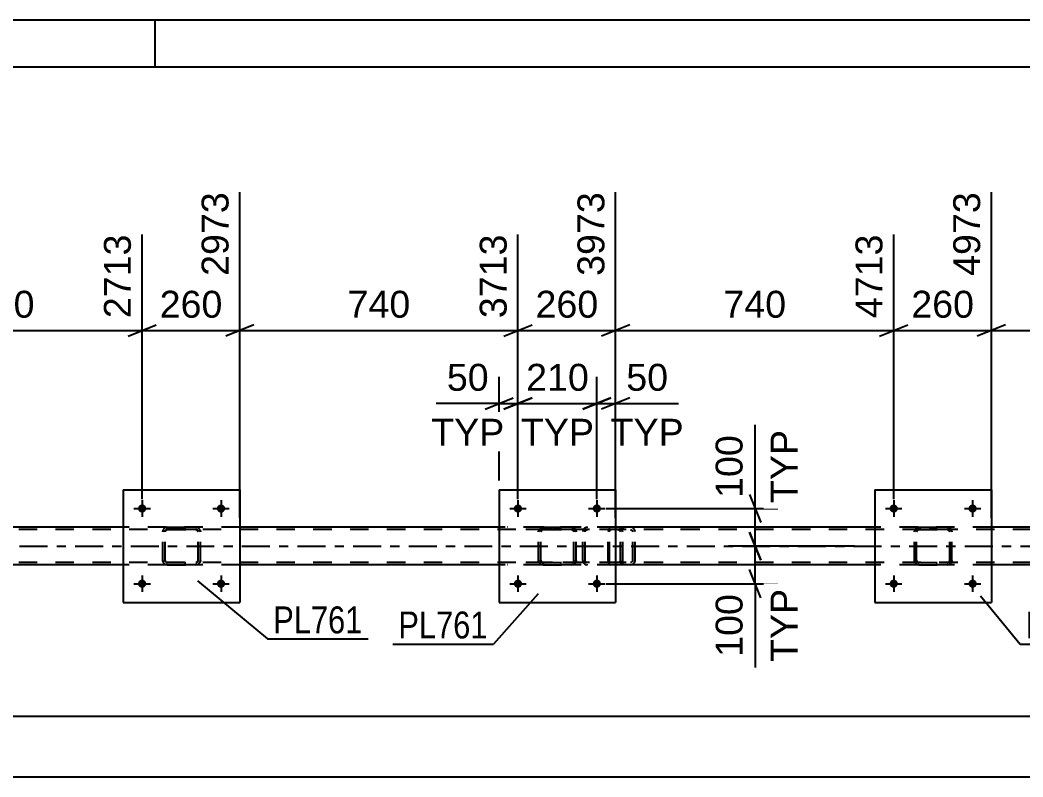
# Model space of a CAD drawing. Header units: millimetres. Extents: x 0 to 841, y 0 to 594.
# Drawn here: x 196.6 to 303.4, y 513.4 to 594 of the extents above; entities that cross this region are included whole.
import ezdxf

# ---------------------------------------------------------------- set-up
doc = ezdxf.new("R2010")
doc.units = ezdxf.units.MM
doc.linetypes.add('DXK_LINE_DOT2', pattern=[3.9198, 1.9599, -1.9599])
doc.linetypes.add('DXK_LINE_DOT3', pattern=[5.9187, 2.979, -0.9799, 0.9799, -0.9799])
doc.styles.add('Arial', font='ARIAL.TTF', dxfattribs={"height": 0.2})
doc.styles.add('Arial Narrow', font='ARIALN.TTF', dxfattribs={"height": 0.2})

# ---------------------------------------------------------------- blocks, each defined once
blk = doc.blocks.new('Unknown-318895945-1113')
at = {"color": 5, "linetype": 'Continuous'}
for p, q in [((841, 594), (0, 594)), ((211, 589), (211, 594)), ((836, 589), (5, 589))]:
    blk.add_line(p, q, dxfattribs=at)
blk = doc.blocks.new('Part-318895945-5061 - 5050')
at = {"color": 7, "linetype": 'DXK_LINE_DOT2'}
for p, q in [((251.82, 539.51), (251.86, 539.7)), ((251.86, 539.7), (251.82, 539.51)), ((251.82, 536.47), (251.82, 539.51)), ((252.08, 539.61), (252.06, 539.51)), ((252.06, 539.51), (252.08, 539.6)), ((252.06, 536.47), (252.06, 539.51)), ((252.08, 539.6), (252.13, 539.68)), ((252.13, 539.68), (252.08, 539.61)), ((252.12, 539.96), (252.3, 539.99)), ((252.3, 539.99), (252.12, 539.96)), ((252.21, 539.74), (252.13, 539.68)), ((252.13, 539.68), (252.21, 539.73)), ((252.21, 539.73), (252.3, 539.75)), ((252.3, 539.75), (252.21, 539.74)), ((252.3, 539.99), (255.34, 539.99)), ((252.3, 539.99), (252.3, 539.99)), ((252.3, 539.99), (255.34, 539.99)), ((252.3, 539.75), (255.34, 539.75)), ((252.3, 539.75), (252.3, 539.75)), ((255.34, 539.75), (252.3, 539.75)), ((255.34, 539.99), (255.34, 539.99)), ((255.34, 539.99), (255.52, 539.96)), ((255.52, 539.96), (255.34, 539.99)), ((255.34, 539.75), (255.34, 539.75)), ((255.34, 539.75), (255.43, 539.73)), ((255.43, 539.74), (255.34, 539.75)), ((255.51, 539.68), (255.43, 539.74)), ((255.43, 539.73), (255.51, 539.68)), ((255.51, 539.68), (255.56, 539.6)), ((255.56, 539.61), (255.51, 539.68)), ((255.58, 539.51), (255.56, 539.61)), ((255.56, 539.6), (255.58, 539.51)), ((255.58, 536.47), (255.58, 539.51)), ((255.78, 539.7), (255.82, 539.51)), ((255.82, 539.51), (255.78, 539.7)), ((255.82, 536.47), (255.82, 539.51)), ((251.86, 536.29), (251.82, 536.47)), ((251.82, 536.47), (251.86, 536.29)), ((252.08, 536.38), (252.06, 536.47)), ((252.06, 536.47), (252.08, 536.38)), ((252.13, 536.3), (252.08, 536.38)), ((252.08, 536.38), (252.13, 536.3)), ((252.3, 535.99), (252.12, 536.03)), ((252.12, 536.03), (252.3, 535.99)), ((252.21, 536.25), (252.13, 536.3)), ((252.13, 536.3), (252.21, 536.25)), ((252.3, 536.23), (252.21, 536.25)), ((252.21, 536.25), (252.3, 536.23)), ((252.3, 536.23), (255.34, 536.23)), ((252.3, 536.23), (252.3, 536.23)), ((252.3, 536.23), (255.34, 536.23)), ((252.3, 535.99), (255.34, 535.99)), ((252.3, 535.99), (252.3, 535.99)), ((252.3, 535.99), (255.34, 535.99)), ((255.43, 536.25), (255.34, 536.23)), ((255.34, 536.23), (255.43, 536.25)), ((255.34, 536.23), (255.34, 536.23)), ((255.52, 536.03), (255.34, 535.99)), ((255.34, 535.99), (255.52, 536.03)), ((255.34, 535.99), (255.34, 535.99)), ((255.51, 536.3), (255.43, 536.25)), ((255.43, 536.25), (255.51, 536.3)), ((255.56, 536.38), (255.51, 536.3)), ((255.51, 536.3), (255.56, 536.38)), ((255.58, 536.47), (255.56, 536.38)), ((255.56, 536.38), (255.58, 536.47)), ((255.82, 536.47), (255.78, 536.29)), ((255.78, 536.29), (255.82, 536.47))]:
    blk.add_line(p, q, dxfattribs=at)
at = {"color": 7, "linetype": 'DXK_LINE_DOT3'}
blk.add_line((253.82, 537.99), (253.82, 537.99), dxfattribs=at)
at = {"color": 7, "linetype": 'DXK_LINE_DOT2'}
for centre, start, end in [((252.3, 539.51), 112.5, 157.5), ((252.3, 539.51), 112.5, 157.5), ((255.34, 539.51), 22.5, 67.5), ((255.34, 539.51), 22.5, 67.5), ((252.3, 536.47), 202.5, 247.5), ((252.3, 536.47), 202.5, 247.5), ((255.34, 536.47), 292.5, 337.5), ((255.34, 536.47), 292.5, 337.5)]:
    blk.add_arc(centre, 0.48, start, end, dxfattribs=at)
blk = doc.blocks.new('Part-318895945-5055 - 5050')
at = {"color": 7, "linetype": 'DXK_LINE_DOT2'}
for p, q in [((291.82, 539.51), (291.86, 539.7)), ((291.86, 539.7), (291.82, 539.51)), ((291.82, 536.47), (291.82, 539.51)), ((292.08, 539.61), (292.06, 539.51)), ((292.06, 539.51), (292.08, 539.6)), ((292.06, 536.47), (292.06, 539.51)), ((292.08, 539.6), (292.13, 539.68)), ((292.13, 539.68), (292.08, 539.61)), ((292.12, 539.96), (292.3, 539.99)), ((292.3, 539.99), (292.12, 539.96)), ((292.21, 539.74), (292.13, 539.68)), ((292.13, 539.68), (292.21, 539.73)), ((292.21, 539.73), (292.3, 539.75)), ((292.3, 539.75), (292.21, 539.74)), ((292.3, 539.99), (295.34, 539.99)), ((292.3, 539.99), (292.3, 539.99)), ((292.3, 539.99), (295.34, 539.99)), ((292.3, 539.75), (295.34, 539.75)), ((292.3, 539.75), (292.3, 539.75)), ((295.34, 539.75), (292.3, 539.75)), ((295.34, 539.99), (295.34, 539.99)), ((295.34, 539.99), (295.52, 539.96)), ((295.52, 539.96), (295.34, 539.99)), ((295.34, 539.75), (295.34, 539.75)), ((295.34, 539.75), (295.43, 539.73)), ((295.43, 539.74), (295.34, 539.75)), ((295.51, 539.68), (295.43, 539.74)), ((295.43, 539.73), (295.51, 539.68)), ((295.51, 539.68), (295.56, 539.6)), ((295.56, 539.61), (295.51, 539.68)), ((295.58, 539.51), (295.56, 539.61)), ((295.56, 539.6), (295.58, 539.51)), ((295.58, 536.47), (295.58, 539.51)), ((295.78, 539.7), (295.82, 539.51)), ((295.82, 539.51), (295.78, 539.7)), ((295.82, 536.47), (295.82, 539.51)), ((291.86, 536.29), (291.82, 536.47)), ((291.82, 536.47), (291.86, 536.29)), ((292.08, 536.38), (292.06, 536.47)), ((292.06, 536.47), (292.08, 536.38)), ((292.13, 536.3), (292.08, 536.38)), ((292.08, 536.38), (292.13, 536.3)), ((292.3, 535.99), (292.12, 536.03)), ((292.12, 536.03), (292.3, 535.99)), ((292.21, 536.25), (292.13, 536.3)), ((292.13, 536.3), (292.21, 536.25)), ((292.3, 536.23), (292.21, 536.25)), ((292.21, 536.25), (292.3, 536.23)), ((292.3, 536.23), (295.34, 536.23)), ((292.3, 536.23), (292.3, 536.23)), ((292.3, 536.23), (295.34, 536.23)), ((292.3, 535.99), (295.34, 535.99)), ((292.3, 535.99), (292.3, 535.99)), ((292.3, 535.99), (295.34, 535.99)), ((295.43, 536.25), (295.34, 536.23)), ((295.34, 536.23), (295.43, 536.25)), ((295.34, 536.23), (295.34, 536.23)), ((295.52, 536.03), (295.34, 535.99)), ((295.34, 535.99), (295.52, 536.03)), ((295.34, 535.99), (295.34, 535.99)), ((295.51, 536.3), (295.43, 536.25)), ((295.43, 536.25), (295.51, 536.3)), ((295.56, 536.38), (295.51, 536.3)), ((295.51, 536.3), (295.56, 536.38)), ((295.58, 536.47), (295.56, 536.38)), ((295.56, 536.38), (295.58, 536.47)), ((295.82, 536.47), (295.78, 536.29)), ((295.78, 536.29), (295.82, 536.47))]:
    blk.add_line(p, q, dxfattribs=at)
at = {"color": 7, "linetype": 'DXK_LINE_DOT3'}
blk.add_line((293.82, 537.99), (293.82, 537.99), dxfattribs=at)
at = {"color": 7, "linetype": 'DXK_LINE_DOT2'}
for centre, start, end in [((292.3, 539.51), 112.5, 157.5), ((292.3, 539.51), 112.5, 157.5), ((295.34, 539.51), 22.5, 67.5), ((295.34, 539.51), 22.5, 67.5), ((292.3, 536.47), 202.5, 247.5), ((292.3, 536.47), 202.5, 247.5), ((295.34, 536.47), 292.5, 337.5), ((295.34, 536.47), 292.5, 337.5)]:
    blk.add_arc(centre, 0.48, start, end, dxfattribs=at)
blk = doc.blocks.new('Part-318895945-5060 - 5050')
at = {"color": 2, "linetype": 'Continuous'}
for p, q in [((287.62, 543.99), (287.62, 531.99)), ((287.62, 543.99), (300.02, 543.99)), ((300.02, 543.99), (300.02, 531.99)), ((287.62, 531.99), (300.02, 531.99))]:
    blk.add_line(p, q, dxfattribs=at)
blk = doc.blocks.new('Part-318895945-5066 - 5050')
at = {"color": 2, "linetype": 'Continuous'}
for p, q in [((247.62, 543.99), (247.62, 531.99)), ((247.62, 543.99), (260.02, 543.99)), ((260.02, 543.99), (260.02, 531.99)), ((247.62, 531.99), (260.02, 531.99))]:
    blk.add_line(p, q, dxfattribs=at)
blk = doc.blocks.new('Part-318895945-5067 - 5050')
at = {"color": 7, "linetype": 'DXK_LINE_DOT2'}
for p, q in [((211.81, 539.51), (211.85, 539.7)), ((211.85, 539.7), (211.81, 539.51)), ((211.81, 536.47), (211.81, 539.51)), ((212.07, 539.61), (212.05, 539.51)), ((212.05, 539.51), (212.07, 539.6)), ((212.05, 536.47), (212.05, 539.51)), ((212.07, 539.6), (212.12, 539.68)), ((212.12, 539.68), (212.07, 539.61)), ((212.11, 539.96), (212.29, 539.99)), ((212.29, 539.99), (212.11, 539.96)), ((212.2, 539.74), (212.12, 539.68)), ((212.12, 539.68), (212.2, 539.73)), ((212.2, 539.73), (212.29, 539.75)), ((212.29, 539.75), (212.2, 539.74)), ((212.29, 539.99), (215.33, 539.99)), ((212.29, 539.99), (212.29, 539.99)), ((212.29, 539.99), (215.33, 539.99)), ((212.29, 539.75), (215.33, 539.75)), ((212.29, 539.75), (212.29, 539.75)), ((215.33, 539.75), (212.29, 539.75)), ((215.33, 539.99), (215.33, 539.99)), ((215.33, 539.99), (215.52, 539.96)), ((215.52, 539.96), (215.33, 539.99)), ((215.33, 539.75), (215.33, 539.75)), ((215.33, 539.75), (215.43, 539.73)), ((215.43, 539.74), (215.33, 539.75)), ((215.5, 539.68), (215.43, 539.74)), ((215.43, 539.73), (215.5, 539.68)), ((215.5, 539.68), (215.56, 539.6)), ((215.56, 539.61), (215.5, 539.68)), ((215.57, 539.51), (215.56, 539.61)), ((215.56, 539.6), (215.57, 539.51)), ((215.57, 536.47), (215.57, 539.51)), ((215.78, 539.7), (215.81, 539.51)), ((215.81, 539.51), (215.78, 539.7)), ((215.81, 536.47), (215.81, 539.51)), ((211.85, 536.29), (211.81, 536.47)), ((211.81, 536.47), (211.85, 536.29)), ((212.07, 536.38), (212.05, 536.47)), ((212.05, 536.47), (212.07, 536.38)), ((212.12, 536.3), (212.07, 536.38)), ((212.07, 536.38), (212.12, 536.3)), ((212.29, 535.99), (212.11, 536.03)), ((212.11, 536.03), (212.29, 535.99)), ((212.2, 536.25), (212.12, 536.3)), ((212.12, 536.3), (212.2, 536.25)), ((212.29, 536.23), (212.2, 536.25)), ((212.2, 536.25), (212.29, 536.23)), ((212.29, 536.23), (215.33, 536.23)), ((212.29, 536.23), (212.29, 536.23)), ((212.29, 536.23), (215.33, 536.23)), ((212.29, 535.99), (215.33, 535.99)), ((212.29, 535.99), (212.29, 535.99)), ((212.29, 535.99), (215.33, 535.99)), ((215.43, 536.25), (215.33, 536.23)), ((215.33, 536.23), (215.43, 536.25)), ((215.33, 536.23), (215.33, 536.23)), ((215.52, 536.03), (215.33, 535.99)), ((215.33, 535.99), (215.52, 536.03)), ((215.33, 535.99), (215.33, 535.99)), ((215.5, 536.3), (215.43, 536.25)), ((215.43, 536.25), (215.5, 536.3)), ((215.56, 536.38), (215.5, 536.3)), ((215.5, 536.3), (215.56, 536.38)), ((215.57, 536.47), (215.56, 536.38)), ((215.56, 536.38), (215.57, 536.47)), ((215.81, 536.47), (215.78, 536.29)), ((215.78, 536.29), (215.81, 536.47))]:
    blk.add_line(p, q, dxfattribs=at)
at = {"color": 7, "linetype": 'DXK_LINE_DOT3'}
blk.add_line((213.81, 537.99), (213.81, 537.99), dxfattribs=at)
at = {"color": 7, "linetype": 'DXK_LINE_DOT2'}
for centre, start, end in [((212.29, 539.51), 112.5, 157.5), ((212.29, 539.51), 112.5, 157.5), ((215.33, 539.51), 22.5, 67.5), ((215.33, 539.51), 22.5, 67.5), ((212.29, 536.47), 202.5, 247.5), ((212.29, 536.47), 202.5, 247.5), ((215.33, 536.47), 292.5, 337.5), ((215.33, 536.47), 292.5, 337.5)]:
    blk.add_arc(centre, 0.48, start, end, dxfattribs=at)
blk = doc.blocks.new('Part-318895945-5072 - 5050')
at = {"color": 2, "linetype": 'Continuous'}
for p, q in [((207.61, 543.99), (207.61, 531.99)), ((207.61, 543.99), (220.01, 543.99)), ((220.01, 543.99), (220.01, 531.99)), ((207.61, 531.99), (220.01, 531.99))]:
    blk.add_line(p, q, dxfattribs=at)
blk = doc.blocks.new('Bolt-318895945-5073 - 5050')
at = {"linetype": 'Continuous'}
for points in [[(250.06, 533.99, -1), (249.18, 533.99, -1)], [(258.46, 533.99, -1), (257.58, 533.99, -1)]]:
    blk.add_hatch(color=1, dxfattribs=at).paths.add_polyline_path(points)
at = {"color": 1, "linetype": 'Continuous'}
for p, q in [((249.62, 534.87), (249.62, 533.11)), ((258.02, 534.87), (258.02, 533.11)), ((248.74, 533.99), (250.5, 533.99)), ((257.14, 533.99), (258.9, 533.99))]:
    blk.add_line(p, q, dxfattribs=at)
blk = doc.blocks.new('Bolt-318895945-5074 - 5050')
at = {"linetype": 'Continuous'}
for points in [[(250.06, 541.99, -1), (249.18, 541.99, -1)], [(258.46, 541.99, -1), (257.58, 541.99, -1)]]:
    blk.add_hatch(color=1, dxfattribs=at).paths.add_polyline_path(points)
at = {"color": 1, "linetype": 'Continuous'}
for p, q in [((249.62, 542.87), (249.62, 541.11)), ((258.02, 542.87), (258.02, 541.11)), ((248.74, 541.99), (250.5, 541.99)), ((257.14, 541.99), (258.9, 541.99))]:
    blk.add_line(p, q, dxfattribs=at)
blk = doc.blocks.new('Bolt-318895945-5075 - 5050')
at = {"linetype": 'Continuous'}
for points in [[(210.05, 533.99, -1), (209.17, 533.99, -1)], [(218.45, 533.99, -1), (217.57, 533.99, -1)]]:
    blk.add_hatch(color=1, dxfattribs=at).paths.add_polyline_path(points)
at = {"color": 1, "linetype": 'Continuous'}
for p, q in [((209.61, 534.87), (209.61, 533.11)), ((218.01, 534.87), (218.01, 533.11)), ((208.73, 533.99), (210.49, 533.99)), ((217.13, 533.99), (218.89, 533.99))]:
    blk.add_line(p, q, dxfattribs=at)
blk = doc.blocks.new('Bolt-318895945-5129 - 5050')
at = {"linetype": 'Continuous'}
for points in [[(210.05, 541.99, -1), (209.17, 541.99, -1)], [(218.45, 541.99, -1), (217.57, 541.99, -1)]]:
    blk.add_hatch(color=1, dxfattribs=at).paths.add_polyline_path(points)
at = {"color": 1, "linetype": 'Continuous'}
for p, q in [((209.61, 542.87), (209.61, 541.11)), ((218.01, 542.87), (218.01, 541.11)), ((208.73, 541.99), (210.49, 541.99)), ((217.13, 541.99), (218.89, 541.99))]:
    blk.add_line(p, q, dxfattribs=at)
blk = doc.blocks.new('Part-318895945-5154 - 5050')
at = {"color": 7, "linetype": 'DXK_LINE_DOT2'}
for p, q in [((708.01, 539.75), (119.62, 539.75)), ((220.01, 539.99), (207.61, 539.99)), ((260.02, 539.99), (247.62, 539.99)), ((300.02, 539.99), (287.62, 539.99)), ((708.01, 536.23), (119.62, 536.23)), ((220.01, 535.99), (207.61, 535.99)), ((260.02, 535.99), (247.62, 535.99)), ((300.02, 535.99), (287.62, 535.99))]:
    blk.add_line(p, q, dxfattribs=at)
at = {"color": 2, "linetype": 'Continuous'}
for p, q in [((207.61, 539.99), (180.02, 539.99)), ((247.62, 539.99), (220.01, 539.99)), ((287.62, 539.99), (260.02, 539.99)), ((327.62, 539.99), (300.02, 539.99)), ((207.61, 535.99), (180.02, 535.99)), ((247.62, 535.99), (220.01, 535.99)), ((287.62, 535.99), (260.02, 535.99)), ((327.62, 535.99), (300.02, 535.99))]:
    blk.add_line(p, q, dxfattribs=at)
at = {"color": 7, "linetype": 'DXK_LINE_DOT3'}
blk.add_line((119.62, 537.99), (708.01, 537.99), dxfattribs=at)
blk = doc.blocks.new('Bolt-318895945-5156 - 5050')
at = {"linetype": 'Continuous'}
for points in [[(290.06, 533.99, -1), (289.18, 533.99, -1)], [(298.46, 533.99, -1), (297.58, 533.99, -1)]]:
    blk.add_hatch(color=1, dxfattribs=at).paths.add_polyline_path(points)
at = {"color": 1, "linetype": 'Continuous'}
for p, q in [((289.62, 534.87), (289.62, 533.11)), ((298.02, 534.87), (298.02, 533.11)), ((288.74, 533.99), (290.5, 533.99)), ((297.14, 533.99), (298.9, 533.99))]:
    blk.add_line(p, q, dxfattribs=at)
blk = doc.blocks.new('Bolt-318895945-5157 - 5050')
at = {"linetype": 'Continuous'}
for points in [[(290.06, 541.99, -1), (289.18, 541.99, -1)], [(298.46, 541.99, -1), (297.58, 541.99, -1)]]:
    blk.add_hatch(color=1, dxfattribs=at).paths.add_polyline_path(points)
at = {"color": 1, "linetype": 'Continuous'}
for p, q in [((289.62, 542.87), (289.62, 541.11)), ((298.02, 542.87), (298.02, 541.11)), ((288.74, 541.99), (290.5, 541.99)), ((297.14, 541.99), (298.9, 541.99))]:
    blk.add_line(p, q, dxfattribs=at)
blk = doc.blocks.new('Part-318895945-5261 - 5050')
at = {"color": 7, "linetype": 'DXK_LINE_DOT2'}
for p, q in [((260.26, 539.99), (248.48, 539.99)), ((260.26, 539.75), (248.48, 539.75)), ((256.55, 539.7), (256.51, 539.51)), ((256.51, 536.47), (256.51, 539.51)), ((256.77, 539.51), (256.79, 539.61)), ((256.77, 536.47), (256.77, 539.51)), ((256.79, 539.61), (256.85, 539.68)), ((257.03, 539.99), (256.83, 539.96)), ((256.85, 539.68), (256.93, 539.74)), ((256.93, 539.74), (257.03, 539.75)), ((260.46, 539.96), (260.26, 539.99)), ((260.26, 539.75), (260.36, 539.74)), ((260.36, 539.74), (260.44, 539.68)), ((260.44, 539.68), (260.5, 539.61)), ((260.5, 539.61), (260.52, 539.51)), ((260.52, 536.47), (260.52, 539.51)), ((260.77, 539.51), (260.73, 539.7)), ((260.77, 536.47), (260.77, 539.51)), ((260.26, 536.23), (248.48, 536.23)), ((260.26, 535.99), (248.48, 535.99)), ((256.51, 536.47), (256.55, 536.29)), ((256.79, 536.38), (256.77, 536.47)), ((256.85, 536.3), (256.79, 536.38)), ((256.83, 536.03), (257.03, 535.99)), ((256.93, 536.25), (256.85, 536.3)), ((257.03, 536.23), (256.93, 536.25)), ((260.36, 536.25), (260.26, 536.23)), ((260.26, 535.99), (260.46, 536.03)), ((260.44, 536.3), (260.36, 536.25)), ((260.5, 536.38), (260.44, 536.3)), ((260.52, 536.47), (260.5, 536.38)), ((260.73, 536.29), (260.77, 536.47))]:
    blk.add_line(p, q, dxfattribs=at)
for centre, start, end in [((257.01, 539.49), 110.7583, 155.68), ((260.28, 539.49), 24.32, 69.2417), ((257.01, 536.49), 204.32, 249.2417), ((260.28, 536.49), 290.7583, 335.68)]:
    blk.add_arc(centre, 0.496, start, end, dxfattribs=at)
blk = doc.blocks.new('Part-318895945-5263 - 5050')
at = {"color": 7, "linetype": 'DXK_LINE_DOT2'}
for p, q in [((259.25, 539.7), (259.22, 539.51)), ((259.22, 536.47), (259.22, 539.51)), ((259.3, 539.85), (259.25, 539.7)), ((259.39, 539.96), (259.3, 539.85)), ((259.36, 539.51), (259.37, 539.61)), ((259.36, 536.47), (259.36, 539.51)), ((259.37, 539.61), (259.4, 539.68)), ((259.5, 539.99), (259.39, 539.96)), ((259.4, 539.68), (259.44, 539.74)), ((259.44, 539.74), (259.5, 539.75)), ((268.9, 539.99), (259.5, 539.99)), ((268.9, 539.75), (259.5, 539.75)), ((260.77, 539.99), (260.77, 539.75)), ((261.78, 539.96), (261.59, 539.99)), ((261.59, 539.75), (261.68, 539.74)), ((261.68, 539.74), (261.76, 539.68)), ((261.76, 539.68), (261.82, 539.61)), ((261.82, 539.61), (261.84, 539.51)), ((261.84, 536.47), (261.84, 539.51)), ((262.09, 539.51), (262.05, 539.7)), ((262.09, 536.47), (262.09, 539.51)), ((259.22, 536.47), (259.25, 536.29)), ((259.25, 536.29), (259.3, 536.13)), ((259.3, 536.13), (259.39, 536.03)), ((259.37, 536.38), (259.36, 536.47)), ((259.4, 536.3), (259.37, 536.38)), ((259.39, 536.03), (259.5, 535.99)), ((259.44, 536.25), (259.4, 536.3)), ((259.5, 536.23), (259.44, 536.25)), ((268.9, 536.23), (259.5, 536.23)), ((268.9, 535.99), (259.5, 535.99)), ((260.77, 535.99), (260.77, 536.23)), ((261.68, 536.25), (261.59, 536.23)), ((261.59, 535.99), (261.78, 536.03)), ((261.76, 536.3), (261.68, 536.25)), ((261.82, 536.38), (261.76, 536.3)), ((261.84, 536.47), (261.82, 536.38)), ((262.05, 536.29), (262.09, 536.47))]:
    blk.add_line(p, q, dxfattribs=at)
for centre, start, end in [((261.6, 539.5), 23.8494, 68.8059), ((261.6, 536.49), 291.1941, 336.1506)]:
    blk.add_arc(centre, 0.492, start, end, dxfattribs=at)
blk = doc.blocks.new('StraightDimension-318895945-5523 - 5050')
at = {"color": 7, "linetype": 'Continuous'}
for p, q in [((220.01, 540.99), (220.01, 575.66)), ((209.61, 542.99), (209.61, 571.16)), ((208.11, 560.36), (211.11, 561.56)), ((221.51, 561.56), (218.51, 560.36)), ((209.61, 560.96), (220.01, 560.96))]:
    blk.add_line(p, q, dxfattribs=at)
at = {"color": 0}
blk.add_wipeout([(218.75, 561.71), (218.75, 565.91), (210.88, 565.91), (210.88, 561.71)], dxfattribs=at)
at = {"color": 3, "style": 'Arial'}
blk.add_text('260', height=2.865, dxfattribs=at).set_placement((211.48, 562.31))
at = {"color": 0, "linetype": 'Continuous'}
blk.add_wipeout([(219.41, 576.26), (215.21, 576.26), (215.21, 566.16), (219.41, 566.16)], dxfattribs=at)
at = {"color": 3, "linetype": 'Continuous', "style": 'Arial'}
blk.add_text('2973', height=2.865, rotation=90.0002, dxfattribs=at).set_placement((218.81, 566.76))
blk = doc.blocks.new('StraightDimension-318895945-5623 - 5050')
at = {"color": 7, "linetype": 'Continuous'}
for p, q in [((300.02, 540.99), (300.02, 575.66)), ((329.62, 542.99), (329.62, 571.16)), ((301.52, 561.56), (298.52, 560.36)), ((328.12, 560.36), (331.12, 561.56)), ((300.02, 560.96), (329.62, 560.96))]:
    blk.add_line(p, q, dxfattribs=at)
at = {"color": 0}
blk.add_wipeout([(318.75, 561.71), (318.75, 565.91), (310.88, 565.91), (310.88, 561.71)], dxfattribs=at)
at = {"color": 3, "style": 'Arial'}
blk.add_text('740', height=2.865, dxfattribs=at).set_placement((311.48, 562.31))
at = {"color": 0, "linetype": 'Continuous'}
blk.add_wipeout([(329.02, 571.76), (324.82, 571.76), (324.82, 561.66), (329.02, 561.66)], dxfattribs=at)
at = {"color": 3, "linetype": 'Continuous', "style": 'Arial'}
blk.add_text('5713', height=2.865, rotation=90.0002, dxfattribs=at).set_placement((328.42, 562.26))
blk = doc.blocks.new('StraightDimension-318895945-5503 - 5050')
at = {"color": 7, "linetype": 'Continuous'}
for p, q in [((180.02, 540.99), (180.02, 575.66)), ((209.61, 542.99), (209.61, 571.16)), ((181.52, 561.56), (178.52, 560.36)), ((208.11, 560.36), (211.11, 561.56)), ((180.02, 560.96), (209.61, 560.96))]:
    blk.add_line(p, q, dxfattribs=at)
at = {"color": 0}
blk.add_wipeout([(198.75, 561.71), (198.75, 565.91), (190.88, 565.91), (190.88, 561.71)], dxfattribs=at)
at = {"color": 3, "style": 'Arial'}
blk.add_text('740', height=2.865, dxfattribs=at).set_placement((191.48, 562.31))
at = {"color": 0, "linetype": 'Continuous'}
blk.add_wipeout([(209.01, 571.76), (204.81, 571.76), (204.81, 561.66), (209.01, 561.66)], dxfattribs=at)
at = {"color": 3, "linetype": 'Continuous', "style": 'Arial'}
blk.add_text('2713', height=2.865, rotation=90.0002, dxfattribs=at).set_placement((208.41, 562.26))
blk = doc.blocks.new('StraightDimension-318895945-5307 - 5050')
at = {"color": 7, "linetype": 'Continuous'}
blk.add_line((111, 519.88), (741.87, 519.88), dxfattribs=at)
blk = doc.blocks.new('StraightDimension-318895945-5328 - 5050')
at = {"color": 7, "linetype": 'Continuous'}
blk.add_line((110.36, 513.41), (742.51, 513.41), dxfattribs=at)
blk = doc.blocks.new('StraightDimension-318895945-5339 - 5050')
at = {"color": 7, "linetype": 'Continuous'}
for p, q in [((249.62, 542.99), (249.62, 556.03)), ((258.02, 542.99), (258.02, 556.03)), ((248.12, 552.58), (251.12, 553.78)), ((249.62, 553.18), (258.02, 553.18)), ((259.52, 553.78), (256.52, 552.58))]:
    blk.add_line(p, q, dxfattribs=at)
at = {"color": 0}
blk.add_wipeout([(257.76, 553.93), (257.76, 558.13), (249.89, 558.13), (249.89, 553.93)], dxfattribs=at)
at = {"color": 0, "linetype": 'Continuous'}
blk.add_wipeout([(258.31, 548.08), (258.31, 552.28), (249.33, 552.28), (249.33, 548.08)], dxfattribs=at)
at = {"color": 3, "style": 'Arial'}
blk.add_text('210', height=2.865, dxfattribs=at).set_placement((250.49, 554.53))
at = {"color": 3, "linetype": 'Continuous', "style": 'Arial'}
blk.add_text('TYP', height=2.865, dxfattribs=at).set_placement((249.93, 548.68))
blk = doc.blocks.new('StraightDimension-318895945-5355 - 5050')
at = {"color": 7, "linetype": 'Continuous'}
for p, q in [((258.02, 542.99), (258.02, 556.03)), ((260.02, 544.99), (260.02, 556.03)), ((256.52, 552.58), (259.52, 553.78)), ((258.02, 553.18), (260.02, 553.18)), ((261.52, 553.78), (258.52, 552.58)), ((260.02, 553.18), (266.72, 553.18)), ((260.02, 553.18), (266.72, 553.18))]:
    blk.add_line(p, q, dxfattribs=at)
at = {"color": 0}
blk.add_wipeout([(266.19, 553.93), (266.19, 558.13), (260.55, 558.13), (260.55, 553.93)], dxfattribs=at)
at = {"color": 0, "linetype": 'Continuous'}
blk.add_wipeout([(267.86, 548.08), (267.86, 552.28), (258.88, 552.28), (258.88, 548.08)], dxfattribs=at)
at = {"color": 3, "style": 'Arial'}
blk.add_text('50', height=2.865, dxfattribs=at).set_placement((261.15, 554.53))
at = {"color": 3, "linetype": 'Continuous', "style": 'Arial'}
blk.add_text('TYP', height=2.865, dxfattribs=at).set_placement((259.48, 548.68))
blk = doc.blocks.new('StraightDimension-318895945-5368 - 5050')
at = {"color": 7, "linetype": 'Continuous'}
for p, q in [((247.62, 544.99), (247.62, 556.03)), ((249.62, 542.99), (249.62, 556.03)), ((247.62, 553.18), (240.92, 553.18)), ((247.62, 553.18), (240.92, 553.18)), ((246.12, 552.58), (249.12, 553.78)), ((247.62, 553.18), (249.62, 553.18)), ((251.12, 553.78), (248.12, 552.58))]:
    blk.add_line(p, q, dxfattribs=at)
at = {"color": 0}
blk.add_wipeout([(247.1, 553.93), (247.1, 558.13), (241.45, 558.13), (241.45, 553.93)], dxfattribs=at)
at = {"color": 0, "linetype": 'Continuous'}
blk.add_wipeout([(248.76, 548.08), (248.76, 552.28), (239.78, 552.28), (239.78, 548.08)], dxfattribs=at)
at = {"color": 3, "style": 'Arial'}
blk.add_text('50', height=2.865, dxfattribs=at).set_placement((242.05, 554.53))
at = {"color": 3, "linetype": 'Continuous', "style": 'Arial'}
blk.add_text('TYP', height=2.865, dxfattribs=at).set_placement((240.38, 548.68))
blk = doc.blocks.new('StraightDimension-318895945-5399 - 5050')
at = {"color": 7, "linetype": 'Continuous'}
for p, q in [((274.88, 541.99), (274.88, 550.91)), ((274.88, 541.99), (274.88, 550.91)), ((274.28, 543.49), (275.48, 540.49)), ((259.02, 541.99), (277.28, 541.99)), ((274.88, 537.99), (274.88, 541.99)), ((275.48, 536.49), (274.28, 539.49)), ((285.43, 537.99), (272.03, 537.99))]:
    blk.add_line(p, q, dxfattribs=at)
at = {"color": 0, "linetype": 'Continuous'}
blk.add_wipeout([(279.98, 550.94), (275.78, 550.94), (275.78, 541.97), (279.98, 541.97)], dxfattribs=at)
at = {"color": 0}
blk.add_wipeout([(274.13, 550.39), (269.93, 550.39), (269.93, 542.52), (274.13, 542.52)], dxfattribs=at)
at = {"color": 3, "linetype": 'Continuous', "style": 'Arial'}
blk.add_text('TYP', height=2.865, rotation=90.0002, dxfattribs=at).set_placement((279.38, 542.57))
at = {"color": 3, "style": 'Arial'}
blk.add_text('100', height=2.865, rotation=90.0002, dxfattribs=at).set_placement((273.53, 543.12))
blk = doc.blocks.new('StraightDimension-318895945-5421 - 5050')
at = {"color": 7, "linetype": 'Continuous'}
for p, q in [((274.28, 539.49), (275.48, 536.49)), ((285.43, 537.99), (272.03, 537.99)), ((274.88, 533.99), (274.88, 537.99)), ((275.48, 532.49), (274.28, 535.49)), ((259.02, 533.99), (277.28, 533.99)), ((274.88, 533.99), (274.88, 525.07)), ((274.88, 533.99), (274.88, 525.07))]:
    blk.add_line(p, q, dxfattribs=at)
at = {"color": 0, "linetype": 'Continuous'}
blk.add_wipeout([(279.98, 534.02), (275.78, 534.02), (275.78, 525.05), (279.98, 525.05)], dxfattribs=at)
at = {"color": 0}
blk.add_wipeout([(274.13, 533.47), (269.93, 533.47), (269.93, 525.6), (274.13, 525.6)], dxfattribs=at)
at = {"color": 3, "linetype": 'Continuous', "style": 'Arial'}
blk.add_text('TYP', height=2.865, rotation=90.0002, dxfattribs=at).set_placement((279.38, 525.65))
at = {"color": 3, "style": 'Arial'}
blk.add_text('100', height=2.865, rotation=90.0002, dxfattribs=at).set_placement((273.53, 526.2))
blk = doc.blocks.new('StraightDimension-318895945-5543 - 5050')
at = {"color": 7, "linetype": 'Continuous'}
for p, q in [((220.01, 540.99), (220.01, 575.66)), ((249.62, 542.99), (249.62, 571.16)), ((221.51, 561.56), (218.51, 560.36)), ((248.12, 560.36), (251.12, 561.56)), ((220.01, 560.96), (249.62, 560.96))]:
    blk.add_line(p, q, dxfattribs=at)
at = {"color": 0}
blk.add_wipeout([(238.75, 561.71), (238.75, 565.91), (230.88, 565.91), (230.88, 561.71)], dxfattribs=at)
at = {"color": 3, "style": 'Arial'}
blk.add_text('740', height=2.865, dxfattribs=at).set_placement((231.48, 562.31))
at = {"color": 0, "linetype": 'Continuous'}
blk.add_wipeout([(249.02, 571.76), (244.82, 571.76), (244.82, 561.66), (249.02, 561.66)], dxfattribs=at)
at = {"color": 3, "linetype": 'Continuous', "style": 'Arial'}
blk.add_text('3713', height=2.865, rotation=90.0002, dxfattribs=at).set_placement((248.42, 562.26))
blk = doc.blocks.new('StraightDimension-318895945-5563 - 5050')
at = {"color": 7, "linetype": 'Continuous'}
for p, q in [((260.02, 540.99), (260.02, 575.66)), ((249.62, 542.99), (249.62, 571.16)), ((248.12, 560.36), (251.12, 561.56)), ((261.52, 561.56), (258.52, 560.36)), ((249.62, 560.96), (260.02, 560.96))]:
    blk.add_line(p, q, dxfattribs=at)
at = {"color": 0}
blk.add_wipeout([(258.76, 561.71), (258.76, 565.91), (250.89, 565.91), (250.89, 561.71)], dxfattribs=at)
at = {"color": 3, "style": 'Arial'}
blk.add_text('260', height=2.865, dxfattribs=at).set_placement((251.49, 562.31))
at = {"color": 0, "linetype": 'Continuous'}
blk.add_wipeout([(259.42, 576.26), (255.22, 576.26), (255.22, 566.16), (259.42, 566.16)], dxfattribs=at)
at = {"color": 3, "linetype": 'Continuous', "style": 'Arial'}
blk.add_text('3973', height=2.865, rotation=90.0002, dxfattribs=at).set_placement((258.82, 566.76))
blk = doc.blocks.new('StraightDimension-318895945-5583 - 5050')
at = {"color": 7, "linetype": 'Continuous'}
for p, q in [((260.02, 540.99), (260.02, 575.66)), ((289.62, 542.99), (289.62, 571.16)), ((261.52, 561.56), (258.52, 560.36)), ((288.12, 560.36), (291.12, 561.56)), ((260.02, 560.96), (289.62, 560.96))]:
    blk.add_line(p, q, dxfattribs=at)
at = {"color": 0}
blk.add_wipeout([(278.76, 561.71), (278.76, 565.91), (270.89, 565.91), (270.89, 561.71)], dxfattribs=at)
at = {"color": 3, "style": 'Arial'}
blk.add_text('740', height=2.865, dxfattribs=at).set_placement((271.49, 562.31))
at = {"color": 0, "linetype": 'Continuous'}
blk.add_wipeout([(289.02, 571.76), (284.82, 571.76), (284.82, 561.66), (289.02, 561.66)], dxfattribs=at)
at = {"color": 3, "linetype": 'Continuous', "style": 'Arial'}
blk.add_text('4713', height=2.865, rotation=90.0002, dxfattribs=at).set_placement((288.42, 562.26))
blk = doc.blocks.new('StraightDimension-318895945-5603 - 5050')
at = {"color": 7, "linetype": 'Continuous'}
for p, q in [((300.02, 540.99), (300.02, 575.66)), ((289.62, 542.99), (289.62, 571.16)), ((288.12, 560.36), (291.12, 561.56)), ((301.52, 561.56), (298.52, 560.36)), ((289.62, 560.96), (300.02, 560.96))]:
    blk.add_line(p, q, dxfattribs=at)
at = {"color": 0}
blk.add_wipeout([(298.76, 561.71), (298.76, 565.91), (290.89, 565.91), (290.89, 561.71)], dxfattribs=at)
at = {"color": 3, "style": 'Arial'}
blk.add_text('260', height=2.865, dxfattribs=at).set_placement((291.49, 562.31))
at = {"color": 0, "linetype": 'Continuous'}
blk.add_wipeout([(299.42, 576.26), (295.22, 576.26), (295.22, 566.16), (299.42, 566.16)], dxfattribs=at)
at = {"color": 3, "linetype": 'Continuous', "style": 'Arial'}
blk.add_text('4973', height=2.865, rotation=90.0002, dxfattribs=at).set_placement((298.82, 566.76))
blk = doc.blocks.new('Mark-318895945-5056 - 5050')
at = {"color": 30, "linetype": 'Continuous'}
for p, q in [((298.86, 532.69), (303.07, 527.56)), ((303.07, 527.56), (313.77, 527.56))]:
    blk.add_line(p, q, dxfattribs=at)
at = {"color": 0}
blk.add_wipeout([(313.17, 528.16), (313.17, 531.16), (303.67, 531.16), (303.67, 528.16)], dxfattribs=at)
blk.add_wipeout([(313.17, 528.16), (313.17, 531.16), (303.67, 531.16), (303.67, 528.16)], dxfattribs=at)
at = {"color": 3, "style": 'Arial Narrow'}
blk.add_text('PL761', height=2.863, dxfattribs=at).set_placement((303.67, 528.16))
blk = doc.blocks.new('Mark-318895945-5068 - 5050')
at = {"color": 30, "linetype": 'Continuous'}
for p, q in [((215.5, 534.3), (222.97, 528.1)), ((222.97, 528.1), (233.67, 528.1))]:
    blk.add_line(p, q, dxfattribs=at)
at = {"color": 0}
blk.add_wipeout([(233.07, 528.7), (233.07, 531.7), (223.57, 531.7), (223.57, 528.7)], dxfattribs=at)
blk.add_wipeout([(233.07, 528.7), (233.07, 531.7), (223.57, 531.7), (223.57, 528.7)], dxfattribs=at)
at = {"color": 3, "style": 'Arial Narrow'}
blk.add_text('PL761', height=2.863, dxfattribs=at).set_placement((223.57, 528.7))
blk = doc.blocks.new('Mark-318895945-5062 - 5050')
at = {"color": 30, "linetype": 'Continuous'}
for p in [(251.78, 532.92), (236.29, 527.56)]:
    blk.add_line(p, (247, 527.56), dxfattribs=at)
at = {"color": 0}
blk.add_wipeout([(246.4, 528.16), (246.4, 531.16), (236.89, 531.16), (236.89, 528.16)], dxfattribs=at)
blk.add_wipeout([(246.4, 528.16), (246.4, 531.16), (236.89, 531.16), (236.89, 528.16)], dxfattribs=at)
at = {"color": 3, "style": 'Arial Narrow'}
blk.add_text('PL761', height=2.863, dxfattribs=at).set_placement((236.89, 528.16))

msp = doc.modelspace()

# ---------------------------------------------------------------- block references
for name in ['Unknown-318895945-1113', 'Part-318895945-5072 - 5050', 'Part-318895945-5066 - 5050', 'Part-318895945-5060 - 5050', 'Bolt-318895945-5129 - 5050', 'Bolt-318895945-5074 - 5050', 'Bolt-318895945-5157 - 5050', 'Part-318895945-5154 - 5050', 'Part-318895945-5067 - 5050', 'Part-318895945-5261 - 5050', 'Part-318895945-5061 - 5050', 'Part-318895945-5263 - 5050', 'Part-318895945-5055 - 5050', 'Bolt-318895945-5075 - 5050', 'Bolt-318895945-5073 - 5050', 'Bolt-318895945-5156 - 5050']:
    msp.add_blockref(name, (0, 0))

# ---------------------------------------------------------------- next in the draw order: block references
for name in ['StraightDimension-318895945-5523 - 5050', 'StraightDimension-318895945-5623 - 5050', 'StraightDimension-318895945-5339 - 5050', 'StraightDimension-318895945-5307 - 5050']:
    msp.add_blockref(name, (0, 0))

# ---------------------------------------------------------------- next in the draw order: block references
for name in ['StraightDimension-318895945-5503 - 5050', 'StraightDimension-318895945-5368 - 5050', 'StraightDimension-318895945-5355 - 5050', 'StraightDimension-318895945-5328 - 5050']:
    msp.add_blockref(name, (0, 0))

# ---------------------------------------------------------------- next in the draw order: block references
for name in ['StraightDimension-318895945-5543 - 5050', 'StraightDimension-318895945-5399 - 5050', 'Mark-318895945-5068 - 5050', 'Mark-318895945-5062 - 5050', 'Mark-318895945-5056 - 5050']:
    msp.add_blockref(name, (0, 0))

# ---------------------------------------------------------------- next in the draw order: block references
for name in ['StraightDimension-318895945-5563 - 5050', 'StraightDimension-318895945-5421 - 5050']:
    msp.add_blockref(name, (0, 0))

# ---------------------------------------------------------------- next in the draw order: block references
msp.add_blockref('StraightDimension-318895945-5583 - 5050', (0, 0))

# ---------------------------------------------------------------- next in the draw order: block references
msp.add_blockref('StraightDimension-318895945-5603 - 5050', (0, 0))

doc.saveas('drawing.dxf')
